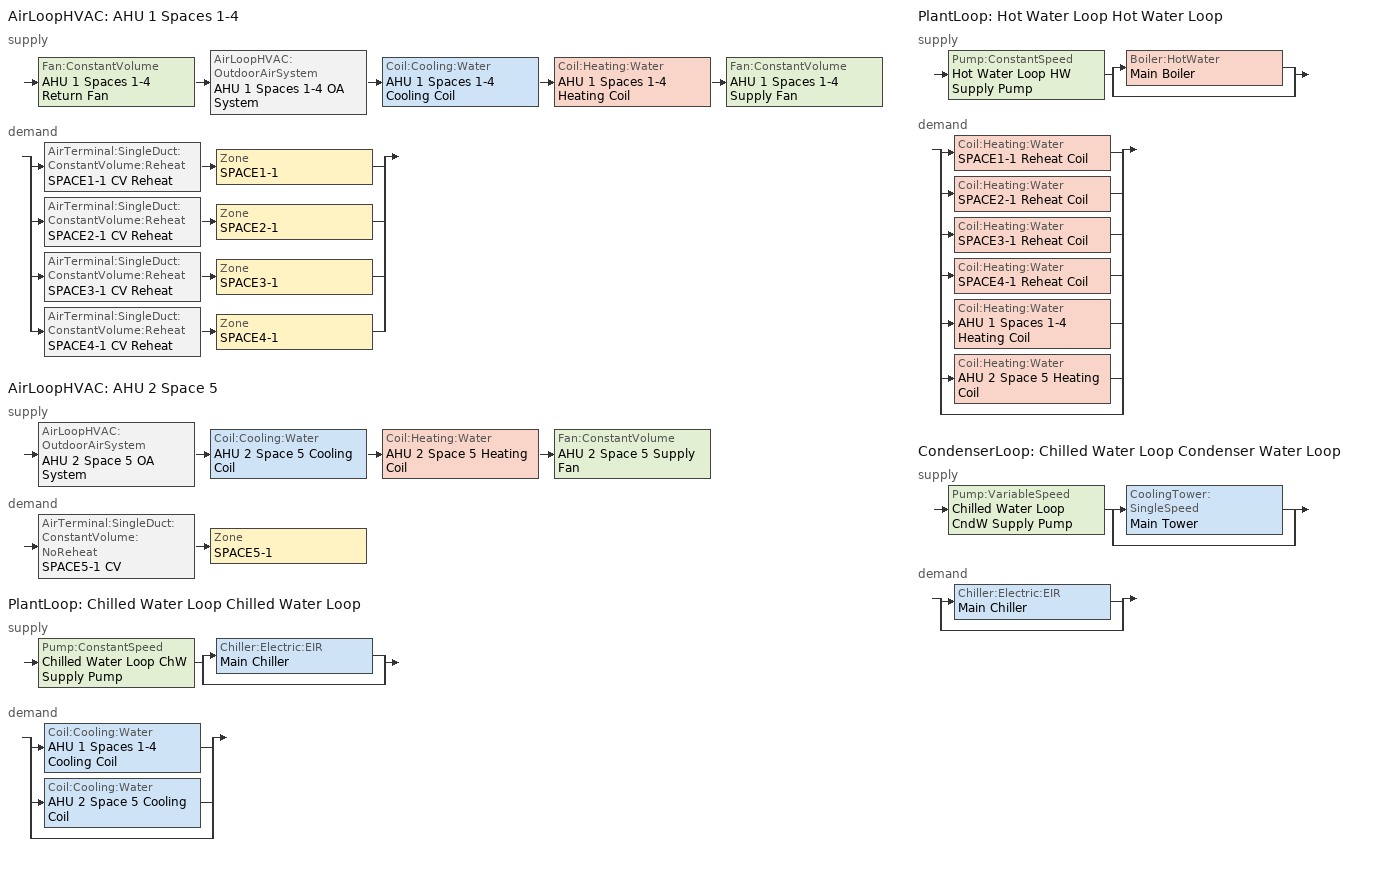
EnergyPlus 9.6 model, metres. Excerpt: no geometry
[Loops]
AirLoopHVAC 'AHU 1 Spaces 1-4'
 supply: Fan:ConstantVolume 'AHU 1 Spaces 1-4 Return Fan' > AirLoopHVAC:OutdoorAirSystem 'AHU 1 Spaces 1-4 OA System' > Coil:Cooling:Water 'AHU 1 Spaces 1-4 Cooling Coil' > Coil:Heating:Water 'AHU 1 Spaces 1-4 Heating Coil' > Fan:ConstantVolume 'AHU 1 Spaces 1-4 Supply Fan'
 demand: split
  | AirTerminal:SingleDuct:ConstantVolume:Reheat 'SPACE1-1 CV Reheat' > Zone 'SPACE1-1'
  | AirTerminal:SingleDuct:ConstantVolume:Reheat 'SPACE2-1 CV Reheat' > Zone 'SPACE2-1'
  | AirTerminal:SingleDuct:ConstantVolume:Reheat 'SPACE3-1 CV Reheat' > Zone 'SPACE3-1'
  | AirTerminal:SingleDuct:ConstantVolume:Reheat 'SPACE4-1 CV Reheat' > Zone 'SPACE4-1'
AirLoopHVAC 'AHU 2 Space 5'
 supply: AirLoopHVAC:OutdoorAirSystem 'AHU 2 Space 5 OA System' > Coil:Cooling:Water 'AHU 2 Space 5 Cooling Coil' > Coil:Heating:Water 'AHU 2 Space 5 Heating Coil' > Fan:ConstantVolume 'AHU 2 Space 5 Supply Fan'
 demand: AirTerminal:SingleDuct:ConstantVolume:NoReheat 'SPACE5-1 CV' > Zone 'SPACE5-1'
PlantLoop 'Chilled Water Loop Chilled Water Loop'
 supply: Pump:ConstantSpeed 'Chilled Water Loop ChW Supply Pump' > split
  | Chiller:Electric:EIR 'Main Chiller'
  | bypass
 demand: split
  | Coil:Cooling:Water 'AHU 1 Spaces 1-4 Cooling Coil'
  | Coil:Cooling:Water 'AHU 2 Space 5 Cooling Coil'
  | bypass
PlantLoop 'Hot Water Loop Hot Water Loop'
 supply: Pump:ConstantSpeed 'Hot Water Loop HW Supply Pump' > split
  | Boiler:HotWater 'Main Boiler'
  | bypass
 demand: split
  | Coil:Heating:Water 'SPACE1-1 Reheat Coil'
  | Coil:Heating:Water 'SPACE2-1 Reheat Coil'
  | Coil:Heating:Water 'SPACE3-1 Reheat Coil'
  | Coil:Heating:Water 'SPACE4-1 Reheat Coil'
  | Coil:Heating:Water 'AHU 1 Spaces 1-4 Heating Coil'
  | Coil:Heating:Water 'AHU 2 Space 5 Heating Coil'
  | bypass
CondenserLoop 'Chilled Water Loop Condenser Water Loop'
 supply: Pump:VariableSpeed 'Chilled Water Loop CndW Supply Pump' > split
  | CoolingTower:SingleSpeed 'Main Tower'
  | bypass
 demand: split
  | Chiller:Electric:EIR 'Main Chiller'
  | bypass
[AirLoopHVAC] Design supply air flow rate=Autosize
AHU 1 Spaces 1-4; AHU 2 Space 5
[AirTerminal:SingleDuct:ConstantVolume:NoReheat]
SPACE5-1 CV: Maximum air flow rate=Autosize
[AirTerminal:SingleDuct:ConstantVolume:Reheat] Convergence tolerance=0.001; Maximum air flow rate=Autosize; Maximum hot water or steam flow rate=Autosize; Minimum hot water or steam flow rate=0
Name | Reheat coil
SPACE1-1 CV Reheat | SPACE1-1 Reheat Coil
SPACE2-1 CV Reheat | SPACE2-1 Reheat Coil
SPACE3-1 CV Reheat | SPACE3-1 Reheat Coil
SPACE4-1 CV Reheat | SPACE4-1 Reheat Coil
[Boiler:HotWater]
Main Boiler: Boiler flow mode=ConstantFlow; Design water flow rate=Autosize; Efficiency curve temperature evaluation variable=LeavingBoiler; Fuel type=NaturalGas; Maximum part load ratio=1.1; Minimum part load ratio=0; Nominal capacity=Autosize; Nominal thermal efficiency=0.8; Normalized boiler efficiency curve=Main Boiler Efficiency Curve; Optimum part load ratio=1; Parasitic electric load=0; Sizing factor=1; Water outlet upper temperature limit=100
[Chiller:Electric:EIR]
Main Chiller: Chiller flow mode=ConstantFlow; Condenser type=WaterCooled; Cooling capacity function of temperature curve=Main Chiller RecipCapFT; Design heat recovery water flow rate=0; Electric input to cooling output ratio function of part load ratio curve=Main Chiller RecipEIRFPLR; Electric input to cooling output ratio function of temperature curve=Main Chiller RecipEIRFT; Fraction of compressor electric consumption rejected by condenser=1; Leaving chilled water lower temperature limit=5; Maximum part load ratio=1; Minimum part load ratio=0; Minimum unloading ratio=0.25; Optimum part load ratio=1; Reference capacity=Autosize; Reference chilled water flow rate=Autosize; Reference condenser fluid flow rate=Autosize; Reference cop=3.2; Reference entering condenser fluid temperature=29.4; Reference leaving chilled water temperature=6.67; Sizing factor=1
[Coil:Cooling:Water] Design air flow rate=Autosize; Design inlet air humidity ratio=Autosize; Design inlet air temperature=Autosize; Design inlet water temperature=Autosize; Design outlet air humidity ratio=Autosize; Design outlet air temperature=Autosize; Design water flow rate=Autosize; Heat exchanger configuration=CrossFlow; Type of analysis=DetailedAnalysis
AHU 1 Spaces 1-4 Cooling Coil; AHU 2 Space 5 Cooling Coil
[Coil:Heating:Water] Maximum water flow rate=Autosize; Performance input method=UFactorTimesAreaAndDesignWaterFlowRate; Rated inlet air temperature=16.6; Rated inlet water temperature=82.2; Rated outlet air temperature=32.2; Rated outlet water temperature=71.1; Rated ratio for air and water convection=0.5; U factor times area value=Autosize
Name | Rated capacity
AHU 1 Spaces 1-4 Heating Coil; AHU 2 Space 5 Heating Coil
SPACE1-1 Reheat Coil; SPACE2-1 Reheat Coil; SPACE3-1 Reheat Coil; SPACE4-1 Reheat Coil | Autosize
[CondenserEquipmentList]
Chilled Water Loop All Condensers: Main Tower, CoolingTower:SingleSpeed
[CondenserEquipmentOperationSchemes]
Chilled Water Loop Condenser Operation: Control scheme 1=Chilled Water Loop Condenser Operation All Hours; Control scheme 1 schedule=HVACTemplate-Always 1
[CondenserLoop]
Chilled Water Loop Condenser Water Loop: Condenser equipment operation scheme=Chilled Water Loop Condenser Operation; Condenser loop volume=Autocalculate; Fluid type=Water; Load distribution scheme=SequentialLoad; Maximum loop flow rate=Autosize; Maximum loop temperature=80; Minimum loop flow rate=0; Minimum loop temperature=5
[Controller:OutdoorAir] Economizer control action type=ModulateFlow; Economizer control type=FixedDryBulb; Economizer maximum limit dry bulb temperature=19; Economizer minimum limit dry bulb temperature=4; Lockout type=NoLockout; Maximum outdoor air flow rate=Autosize; Minimum limit type=ProportionalMinimum; Minimum outdoor air flow rate=Autosize
AHU 1 Spaces 1-4 OA Controller; AHU 2 Space 5 OA Controller
[Controller:WaterCoil] Actuator variable=Flow; Control variable=Temperature; Controller convergence tolerance=Autosize; Maximum actuated flow=Autosize; Minimum actuated flow=0
Name | Action
AHU 1 Spaces 1-4 Cooling Coil Controller; AHU 2 Space 5 Cooling Coil Controller | Reverse
AHU 1 Spaces 1-4 Heating Coil Controller; AHU 2 Space 5 Heating Coil Controller | Normal
[CoolingTower:SingleSpeed]
Main Tower: Blowdown calculation mode=ConcentrationRatio; Blowdown concentration ratio=3; Capacity control=FanCycling; Design air flow rate=Autosize; Design fan power=Autosize; Design u factor times area value=Autosize; Design water flow rate=Autosize; Drift loss percent=0.008; Evaporation loss mode=SaturatedExit; Free convection capacity=Autocalculate; Free convection regime air flow rate=Autocalculate; Free convection regime u factor times area value=Autocalculate; Performance input method=UFactorTimesAreaAndDesignWaterFlowRate; Sizing factor=1
[DesignSpecification:OutdoorAir] Outdoor air flow per person=0.00944; Outdoor air flow per zone=0; Outdoor air flow per zone floor area=0; Outdoor air method=Flow/Person
SZ DSOA SPACE1-1; SZ DSOA SPACE2-1; SZ DSOA SPACE3-1; SZ DSOA SPACE4-1; SZ DSOA SPACE5-1
[DesignSpecification:ZoneAirDistribution] Zone air distribution effectiveness in cooling mode=1; Zone air distribution effectiveness in heating mode=1
SZ DSZAD SPACE1-1; SZ DSZAD SPACE2-1; SZ DSZAD SPACE3-1; SZ DSZAD SPACE4-1; SZ DSZAD SPACE5-1
[Fan:ConstantVolume] Availability schedule=FanAvailSched; Fan total efficiency=0.7; Maximum flow rate=Autosize; Motor efficiency=0.9; Motor in airstream fraction=1
Name | Pressure rise
AHU 1 Spaces 1-4 Return Fan | 300
AHU 1 Spaces 1-4 Supply Fan; AHU 2 Space 5 Supply Fan | 600
[PlantEquipmentList]
Chilled Water Loop All Chillers: Main Chiller, Chiller:Electric:EIR
Hot Water Loop All Equipment: Main Boiler, Boiler:HotWater
[PlantEquipmentOperation:CoolingLoad] Load range 1 lower limit=0; Load range 1 upper limit=1000000000000000
Name | Range 1 equipment list
Chilled Water Loop Chiller Operation All Hours | Chilled Water Loop All Chillers
Chilled Water Loop Condenser Operation All Hours | Chilled Water Loop All Condensers
[PlantEquipmentOperation:HeatingLoad]
Hot Water Loop Operation All Hours: Load range 1 lower limit=0; Load range 1 upper limit=1000000000000000; Range 1 equipment list=Hot Water Loop All Equipment
[PlantEquipmentOperationSchemes] Control scheme 1 schedule=HVACTemplate-Always 1
Name | Control scheme 1
Chilled Water Loop Chiller Operation | Chilled Water Loop Chiller Operation All Hours
Hot Water Loop Operation | Hot Water Loop Operation All Hours
[PlantLoop] Fluid type=Water; Load distribution scheme=SequentialLoad; Maximum loop flow rate=Autosize; Minimum loop flow rate=0; Plant loop demand calculation scheme=SingleSetpoint; Plant loop volume=Autocalculate
Name | Common pipe simulation | Maximum loop temperature | Minimum loop temperature | Plant equipment operation scheme
Chilled Water Loop Chilled Water Loop | None | 98 | 1 | Chilled Water Loop Chiller Operation
Hot Water Loop Hot Water Loop |  | 100 | 10 | Hot Water Loop Operation
[Pump:ConstantSpeed] Design flow rate=Autosize; Design power consumption=Autosize; Design pump head=179352; Fraction of motor inefficiencies to fluid stream=0; Motor efficiency=0.9; Pump control type=Intermittent
Chilled Water Loop ChW Supply Pump; Hot Water Loop HW Supply Pump
[Pump:VariableSpeed]
Chilled Water Loop CndW Supply Pump: Design maximum flow rate=Autosize; Design minimum flow rate=0; Design power consumption=Autosize; Design pump head=179352; Fraction of motor inefficiencies to fluid stream=0; Motor efficiency=0.9; Pump control type=Intermittent; Coefficient 1 of the part load performance curve=0; Coefficient 2 of the part load performance curve=0; Coefficient 3 of the part load performance curve=1; Coefficient 4 of the part load performance curve=0
[SetpointManager:MixedAir] Control variable=Temperature
Name | Setpoint node or nodelist
AHU 1 Spaces 1-4 Cooling Coil Air Temp Manager | AHU 1 Spaces 1-4 Cooling Coil Outlet
AHU 1 Spaces 1-4 Economizer Air Temp Manager | AHU 1 Spaces 1-4 Mixed Air Outlet
AHU 1 Spaces 1-4 Heating Coil Air Temp Manager | AHU 1 Spaces 1-4 Heating Coil Outlet
AHU 2 Space 5 Cooling Coil Air Temp Manager | AHU 2 Space 5 Cooling Coil Outlet
AHU 2 Space 5 Economizer Air Temp Manager | AHU 2 Space 5 Mixed Air Outlet
AHU 2 Space 5 Heating Coil Air Temp Manager | AHU 2 Space 5 Heating Coil Outlet
[SetpointManager:OutdoorAirReset]
AHU 1 Spaces 1-4 Heating Supply Air Temp Manager: Control variable=Temperature; Outdoor high temperature=12.2; Outdoor low temperature=7.8; Setpoint at outdoor high temperature=12.2; Setpoint at outdoor low temperature=15; Setpoint node or nodelist=AHU 1 Spaces 1-4 Supply Path Inlet
[SetpointManager:SingleZone:Cooling]
AHU 2 Space 5 Cooling Supply Air Temp Manager: Control variable=Temperature; Control zone=SPACE5-1; Maximum supply air temperature=51; Minimum supply air temperature=12.8; Setpoint node or nodelist=AHU 2 Space 5 Supply Fan Outlet
[SetpointManager:SingleZone:Heating]
AHU 2 Space 5 Heating Supply Air Temp Manager: Control variable=Temperature; Control zone=SPACE5-1; Maximum supply air temperature=50; Minimum supply air temperature=11.8; Setpoint node or nodelist=AHU 2 Space 5 Supply Path Inlet
[SetpointManager:Warmest]
AHU 1 Spaces 1-4 Cooling Supply Air Temp Manager: Control variable=Temperature; Hvac air loop=AHU 1 Spaces 1-4; Maximum setpoint temperature=18; Minimum setpoint temperature=12.8; Setpoint node or nodelist=AHU 1 Spaces 1-4 Supply Fan Outlet; Strategy=MaximumTemperature
[Sizing:Plant]
Name | Design loop exit temperature | Loop design temperature difference | Loop type
Hot Water Loop Hot Water Loop | 82 | 11 | Heating
Chilled Water Loop Chilled Water Loop | 7.22 | 6.67 | Cooling
Chilled Water Loop Condenser Water Loop | 29.4 | 5.6 | Condenser
[Sizing:System] 100 outdoor air in cooling=No; 100 outdoor air in heating=No; Central cooling capacity control method=OnOff; Central cooling design supply air humidity ratio=0.008; Central cooling design supply air temperature=12.8; Central heating design supply air humidity ratio=0.008; Central heating maximum system air flow ratio=1; Cooling design capacity=Autosize; Cooling design capacity method=CoolingDesignCapacity; Cooling supply air flow rate=0; Cooling supply air flow rate method=DesignDay; Design outdoor air flow rate=Autosize; Heating design capacity=Autosize; Heating design capacity method=HeatingDesignCapacity; Heating supply air flow rate=0; Heating supply air flow rate method=DesignDay; Precool design humidity ratio=0.008; Precool design temperature=11; Preheat design humidity ratio=0.008; Preheat design temperature=7.2; System outdoor air method=ZoneSum; Type of load to size on=Sensible; Type of zone sum to use=NonCoincident; Zone maximum outdoor air fraction=1
Name | Central heating design supply air temperature
AHU 1 Spaces 1-4 | 15
AHU 2 Space 5 | 50
[Sizing:Zone] Cooling design air flow method=DesignDay; Cooling design air flow rate=0; Cooling minimum air flow fraction=0; Heating design air flow method=DesignDay; Heating design air flow rate=0; Heating maximum air flow fraction=0; Zone cooling design supply air humidity ratio=0.008; Zone cooling design supply air temperature=12.8; Zone cooling design supply air temperature difference=11.11; Zone cooling design supply air temperature input method=SupplyAirTemperature; Zone heating design supply air humidity ratio=0.008; Zone heating design supply air temperature=50; Zone heating design supply air temperature difference=30; Zone heating design supply air temperature input method=SupplyAirTemperature
Name | Design specification outdoor air object | Design specification zone air distribution object
SPACE1-1 | SZ DSOA SPACE1-1 | SZ DSZAD SPACE1-1
SPACE2-1 | SZ DSOA SPACE2-1 | SZ DSZAD SPACE2-1
SPACE3-1 | SZ DSOA SPACE3-1 | SZ DSZAD SPACE3-1
SPACE4-1 | SZ DSOA SPACE4-1 | SZ DSZAD SPACE4-1
SPACE5-1 | SZ DSOA SPACE5-1 | SZ DSZAD SPACE5-1
[ThermostatSetpoint:DualSetpoint]
All Zones Dual SP Control: Cooling setpoint temperature schedule=Clg-SetP-Sch; Heating setpoint temperature schedule=Htg-SetP-Sch
[ZoneControl:Thermostat] Control 1=All Zones Dual SP Control; Control type schedule=HVACTemplate-Always 4
Name | Zone or zonelist
SPACE1-1 Thermostat | SPACE1-1
SPACE2-1 Thermostat | SPACE2-1
SPACE3-1 Thermostat | SPACE3-1
SPACE4-1 Thermostat | SPACE4-1
SPACE5-1 Thermostat | SPACE5-1
[Zone equipment]
SPACE1-1: SPACE1-1 CV Reheat
SPACE2-1: SPACE2-1 CV Reheat
SPACE3-1: SPACE3-1 CV Reheat
SPACE4-1: SPACE4-1 CV Reheat
SPACE5-1: SPACE5-1 CV
[Curve:Biquadratic] Maximum value of x=10; Maximum value of y=35; Minimum value of x=5; Minimum value of y=24
Name | Coefficient1 constant | Coefficient2 x | Coefficient3 x 2 | Coefficient4 y | Coefficient5 y 2 | Coefficient6 x y
Main Chiller RecipCapFT | 0.507883 | 0.145228 | -0.00625644 | -0.0011178 | -0.0001296 | -0.00028188
Main Chiller RecipEIRFT | 1.03076 | -0.103536 | 0.00710208 | 0.0093186 | 0.00031752 | -0.00104328
[Curve:Quadratic] Maximum value of x=1; Minimum value of x=0
Name | Coefficient1 constant | Coefficient2 x | Coefficient3 x 2
Main Boiler Efficiency Curve | 0.97 | 0.0633 | -0.0333
Main Chiller RecipEIRFPLR | 0.088065 | 1.137742 | -0.225806
[Schedule:Compact]
Clg-SetP-Sch: Through: 12/31, For: WeekDays CustomDay1 CustomDay2, Until: 7:00, 32, Until: 21:00, 24, Until: 24:00, 32, For: WeekEnds Holiday, Until: 24:00, 32, For: SummerDesignDay, Until: 24:00, 24, For: WinterDesignDay, Until: 24:00, 32
FanAvailSched: Through: 12/31, For: WeekDays CustomDay1 CustomDay2, Until: 7:00, 0, Until: 21:00, 1, Until: 24:00, 0, For: Weekends Holiday, Until: 24:00, 0, For: SummerDesignDay, Until: 24:00, 1, For: WinterDesignDay, Until: 24:00, 1
HVACTemplate-Always 1: Through: 12/31, For: AllDays, Until: 24:00, 1
HVACTemplate-Always 4: Through: 12/31, For: AllDays, Until: 24:00, 4
Htg-SetP-Sch: Through: 12/31, For: WeekDays CustomDay1 CustomDay2, Until: 6:00, 13, Until: 7:00, 18, Until: 21:00, 23, Until: 24:00, 13, For: WeekEnds Holiday, Until: 24:00, 13, For: SummerDesignDay, Until: 24:00, 13, For: WinterDesignDay, Until: 24:00, 23
